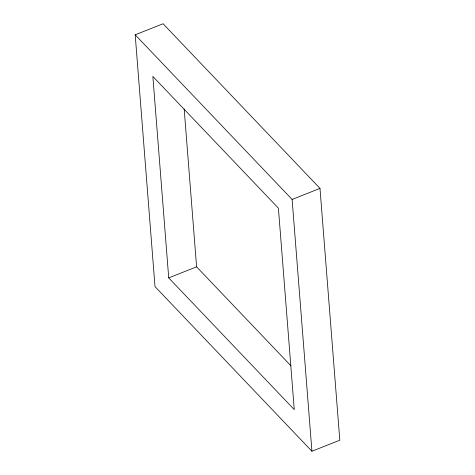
<?xml version="1.0" encoding="UTF-8"?>
<svg xmlns="http://www.w3.org/2000/svg" width="475" height="475" viewBox="0 0 475 475"><rect width="100%" height="100%" fill="white"/><g stroke="black" fill="none" stroke-linecap="round" stroke-linejoin="round"><path stroke-width="0.71" d="M135.191 34.806L163.073 23.75L319.99 188.391L339.809 440.194L311.927 451.25L155.01 286.609L135.191 34.806L292.113 199.453L311.927 451.25M292.113 199.453L319.99 188.391M168.72 277.893L294.257 409.604L278.403 208.169L152.867 76.451L168.72 277.893L196.597 266.831L291.003 365.887M184.169 108.929L196.597 266.831"/></g></svg>
